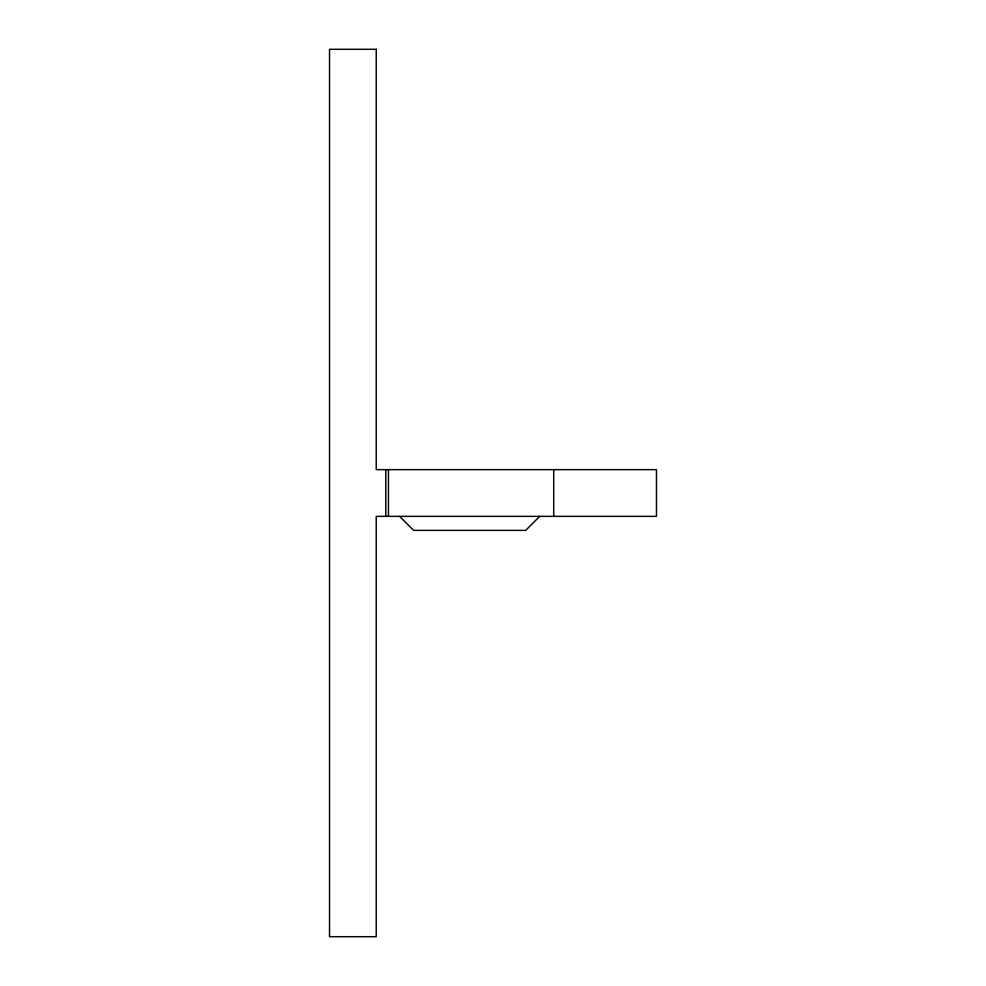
<?xml version="1.0" encoding="UTF-8"?>
<svg xmlns="http://www.w3.org/2000/svg" width="986" height="986" viewBox="0 0 986 986"><rect width="100%" height="100%" fill="white"/><g stroke="black" fill="none" stroke-linecap="round" stroke-linejoin="round"><path stroke-width="1.48" d="M539.699 516.356L525.698 530.369L413.602 530.369L399.589 516.356M553.713 469.644L553.713 516.356M388.447 469.644L388.447 516.356M385.772 469.644L385.772 516.356M376.233 49.3L329.534 49.3L329.534 936.7L376.233 936.7L376.233 516.356L656.466 516.356L656.466 469.644L376.233 469.644L376.233 49.3"/></g></svg>
